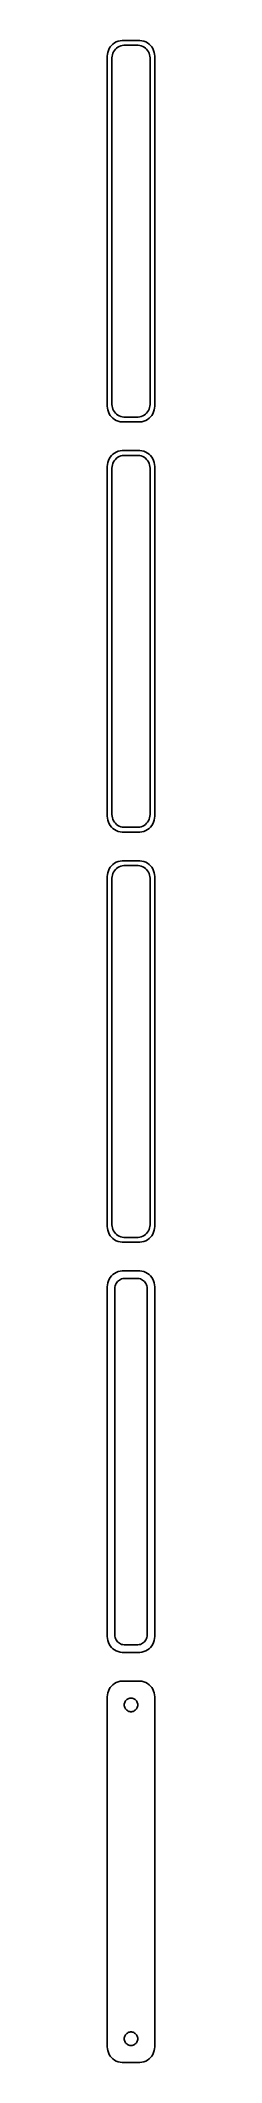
# Model space of a CAD drawing. Header units: metres. Extents: x -8 to 8, y 585 to 1221.
import ezdxf

# ---------------------------------------------------------------- set-up
doc = ezdxf.new("R2010")
doc.units = ezdxf.units.M

msp = doc.modelspace()

# ---------------------------------------------------------------- linework, layer by layer
for p, q in [((-7.46057, 1216.63), (-7.5, 1216)), ((-7.5, 1216), (-7.5, 1106)), ((-7.34291, 1217.24), (-7.46057, 1216.63)), ((-7.14888, 1217.84), (-7.34291, 1217.24)), ((-6.88153, 1218.41), (-7.14888, 1217.84)), ((-6.54507, 1218.94), (-6.88153, 1218.41)), ((-6.14484, 1219.42), (-6.54507, 1218.94)), ((-5.68712, 1219.85), (-6.14484, 1219.42)), ((-6, 1215.5), (-5.96844, 1216)), ((-6, 1106.5), (-6, 1215.5)), ((-5.96844, 1216), (-5.87433, 1216.49)), ((-5.87433, 1216.49), (-5.7191, 1216.97)), ((-5.7191, 1216.97), (-5.50522, 1217.43)), ((-5.17912, 1220.22), (-5.68712, 1219.85)), ((-5.50522, 1217.43), (-5.23605, 1217.85)), ((-5.23605, 1217.85), (-4.91586, 1218.24)), ((-4.62889, 1220.52), (-5.17912, 1220.22)), ((-4.91586, 1218.24), (-4.54968, 1218.58)), ((-4.04507, 1220.76), (-4.62889, 1220.52)), ((-4.54968, 1218.58), (-4.1433, 1218.88)), ((-4.1433, 1218.88), (-3.70311, 1219.12)), ((-3.4369, 1220.91), (-4.04507, 1220.76)), ((-3.70311, 1219.12), (-3.23605, 1219.3)), ((-2.81395, 1220.99), (-3.4369, 1220.91)), ((-3.23605, 1219.3), (-2.74951, 1219.43)), ((2.81395, 1220.99), (-2.81395, 1220.99)), ((-2.74951, 1219.43), (-2.25116, 1219.49)), ((-2.25116, 1219.49), (2.25116, 1219.49)), ((2.25116, 1219.49), (2.74951, 1219.43)), ((2.74951, 1219.43), (3.23605, 1219.3)), ((3.4369, 1220.91), (2.81395, 1220.99)), ((3.23605, 1219.3), (3.70311, 1219.12)), ((4.04507, 1220.76), (3.4369, 1220.91)), ((3.70311, 1219.12), (4.1433, 1218.88)), ((4.62889, 1220.52), (4.04507, 1220.76)), ((4.1433, 1218.88), (4.54968, 1218.58)), ((4.54968, 1218.58), (4.91586, 1218.24)), ((5.17912, 1220.22), (4.62889, 1220.52)), ((4.91586, 1218.24), (5.23605, 1217.85)), ((5.68712, 1219.85), (5.17912, 1220.22)), ((5.23605, 1217.85), (5.50522, 1217.43)), ((5.50522, 1217.43), (5.7191, 1216.97)), ((6.14484, 1219.42), (5.68712, 1219.85)), ((5.7191, 1216.97), (5.87433, 1216.49)), ((5.87433, 1216.49), (5.96844, 1216)), ((5.96844, 1216), (6, 1215.5)), ((6, 1215.5), (6, 1106.5)), ((6.54507, 1218.94), (6.14484, 1219.42)), ((6.88153, 1218.41), (6.54507, 1218.94)), ((7.14888, 1217.84), (6.88153, 1218.41)), ((7.34291, 1217.24), (7.14888, 1217.84)), ((7.46057, 1216.63), (7.34291, 1217.24)), ((7.5, 1216), (7.46057, 1216.63)), ((7.5, 1106), (7.5, 1216)), ((-7.5, 1106), (-7.46057, 1105.37)), ((-7.46057, 1105.37), (-7.34291, 1104.76)), ((-7.34291, 1104.76), (-7.14888, 1104.16)), ((-7.14888, 1104.16), (-6.88153, 1103.59)), ((-6.88153, 1103.59), (-6.54507, 1103.06)), ((-6.54507, 1103.06), (-6.14484, 1102.58)), ((-6.14484, 1102.58), (-5.68712, 1102.15)), ((-5.96844, 1106), (-6, 1106.5)), ((-5.87433, 1105.51), (-5.96844, 1106)), ((-5.7191, 1105.03), (-5.87433, 1105.51)), ((-5.50522, 1104.57), (-5.7191, 1105.03)), ((-5.68712, 1102.15), (-5.17912, 1101.78)), ((-5.23605, 1104.15), (-5.50522, 1104.57)), ((-4.91586, 1103.76), (-5.23605, 1104.15)), ((-5.17912, 1101.78), (-4.62889, 1101.48)), ((-4.54968, 1103.42), (-4.91586, 1103.76)), ((-4.62889, 1101.48), (-4.04507, 1101.24)), ((-4.1433, 1103.12), (-4.54968, 1103.42)), ((-3.70311, 1102.88), (-4.1433, 1103.12)), ((-4.04507, 1101.24), (-3.4369, 1101.09)), ((-3.23605, 1102.7), (-3.70311, 1102.88)), ((-3.4369, 1101.09), (-2.81395, 1101.01)), ((-2.74951, 1102.57), (-3.23605, 1102.7)), ((-2.81395, 1101.01), (2.81395, 1101.01)), ((-2.25116, 1102.51), (-2.74951, 1102.57)), ((2.25116, 1102.51), (-2.25116, 1102.51)), ((2.74951, 1102.57), (2.25116, 1102.51)), ((3.23605, 1102.7), (2.74951, 1102.57)), ((2.81395, 1101.01), (3.4369, 1101.09)), ((3.70311, 1102.88), (3.23605, 1102.7)), ((3.4369, 1101.09), (4.04507, 1101.24)), ((4.1433, 1103.12), (3.70311, 1102.88)), ((4.04507, 1101.24), (4.62889, 1101.48)), ((4.54968, 1103.42), (4.1433, 1103.12)), ((4.91586, 1103.76), (4.54968, 1103.42)), ((4.62889, 1101.48), (5.17912, 1101.78)), ((5.23605, 1104.15), (4.91586, 1103.76)), ((5.17912, 1101.78), (5.68712, 1102.15)), ((5.50522, 1104.57), (5.23605, 1104.15)), ((5.7191, 1105.03), (5.50522, 1104.57)), ((5.68712, 1102.15), (6.14484, 1102.58)), ((5.87433, 1105.51), (5.7191, 1105.03)), ((5.96844, 1106), (5.87433, 1105.51)), ((6, 1106.5), (5.96844, 1106)), ((6.14484, 1102.58), (6.54507, 1103.06)), ((6.54507, 1103.06), (6.88153, 1103.59)), ((6.88153, 1103.59), (7.14888, 1104.16)), ((7.14888, 1104.16), (7.34291, 1104.76)), ((7.34291, 1104.76), (7.46057, 1105.37)), ((7.46057, 1105.37), (7.5, 1106)), ((-7.46057, 1087.63), (-7.5, 1087)), ((-7.34291, 1088.24), (-7.46057, 1087.63)), ((-7.14888, 1088.84), (-7.34291, 1088.24)), ((-6.88153, 1089.41), (-7.14888, 1088.84)), ((-6.54507, 1089.94), (-6.88153, 1089.41)), ((-6.14484, 1090.42), (-6.54507, 1089.94)), ((-5.68712, 1090.85), (-6.14484, 1090.42)), ((-5.87433, 1087.49), (-5.7191, 1087.97)), ((-5.7191, 1087.97), (-5.50522, 1088.43)), ((-5.17912, 1091.22), (-5.68712, 1090.85)), ((-5.50522, 1088.43), (-5.23605, 1088.85)), ((-5.23605, 1088.85), (-4.91586, 1089.24)), ((-4.62889, 1091.52), (-5.17912, 1091.22)), ((-4.91586, 1089.24), (-4.54968, 1089.58)), ((-4.04507, 1091.76), (-4.62889, 1091.52)), ((-4.54968, 1089.58), (-4.1433, 1089.88)), ((-4.1433, 1089.88), (-3.70311, 1090.12)), ((-3.4369, 1091.91), (-4.04507, 1091.76)), ((-3.70311, 1090.12), (-3.23605, 1090.3)), ((-2.81395, 1091.99), (-3.4369, 1091.91)), ((-3.23605, 1090.3), (-2.74951, 1090.43)), ((2.81395, 1091.99), (-2.81395, 1091.99)), ((-2.74951, 1090.43), (-2.25116, 1090.49)), ((-2.25116, 1090.49), (2.25116, 1090.49)), ((2.25116, 1090.49), (2.74951, 1090.43)), ((2.74951, 1090.43), (3.23605, 1090.3)), ((3.4369, 1091.91), (2.81395, 1091.99)), ((3.23605, 1090.3), (3.70311, 1090.12)), ((4.04507, 1091.76), (3.4369, 1091.91)), ((3.70311, 1090.12), (4.1433, 1089.88)), ((4.62889, 1091.52), (4.04507, 1091.76)), ((4.1433, 1089.88), (4.54968, 1089.58)), ((4.54968, 1089.58), (4.91586, 1089.24)), ((5.17912, 1091.22), (4.62889, 1091.52)), ((4.91586, 1089.24), (5.23605, 1088.85)), ((5.68712, 1090.85), (5.17912, 1091.22)), ((5.23605, 1088.85), (5.50522, 1088.43)), ((5.50522, 1088.43), (5.7191, 1087.97)), ((6.14484, 1090.42), (5.68712, 1090.85)), ((5.7191, 1087.97), (5.87433, 1087.49)), ((6.54507, 1089.94), (6.14484, 1090.42)), ((6.88153, 1089.41), (6.54507, 1089.94)), ((7.14888, 1088.84), (6.88153, 1089.41)), ((7.34291, 1088.24), (7.14888, 1088.84)), ((7.46057, 1087.63), (7.34291, 1088.24)), ((7.5, 1087), (7.46057, 1087.63)), ((-7.5, 1087), (-7.5, 977)), ((-6, 1086.5), (-5.96844, 1087)), ((-6, 977.5), (-6, 1086.5)), ((-5.96844, 1087), (-5.87433, 1087.49)), ((5.87433, 1087.49), (5.96844, 1087)), ((5.96844, 1087), (6, 1086.5)), ((6, 1086.5), (6, 977.5)), ((7.5, 977), (7.5, 1087)), ((-7.5, 977), (-7.46057, 976.373)), ((-7.46057, 976.373), (-7.34291, 975.757)), ((-7.34291, 975.757), (-7.14888, 975.159)), ((-7.14888, 975.159), (-6.88153, 974.591)), ((-6.88153, 974.591), (-6.54507, 974.061)), ((-6.54507, 974.061), (-6.14484, 973.577)), ((-6.14484, 973.577), (-5.68712, 973.147)), ((-5.96844, 976.999), (-6, 977.5)), ((-5.87433, 976.505), (-5.96844, 976.999)), ((-5.7191, 976.028), (-5.87433, 976.505)), ((-5.50522, 975.573), (-5.7191, 976.028)), ((-5.68712, 973.147), (-5.17912, 972.778)), ((-5.23605, 975.149), (-5.50522, 975.573)), ((-4.91586, 974.762), (-5.23605, 975.149)), ((-4.54968, 974.418), (-4.91586, 974.762)), ((-4.1433, 974.123), (-4.54968, 974.418)), ((-3.70311, 973.881), (-4.1433, 974.123)), ((-3.23605, 973.696), (-3.70311, 973.881)), ((-2.74951, 973.571), (-3.23605, 973.696)), ((-2.25116, 973.508), (-2.74951, 973.571)), ((2.25116, 973.508), (-2.25116, 973.508)), ((2.74951, 973.571), (2.25116, 973.508)), ((3.23605, 973.696), (2.74951, 973.571)), ((3.70311, 973.881), (3.23605, 973.696)), ((4.1433, 974.123), (3.70311, 973.881)), ((4.54968, 974.418), (4.1433, 974.123)), ((4.91586, 974.762), (4.54968, 974.418)), ((5.23605, 975.149), (4.91586, 974.762)), ((5.17912, 972.778), (5.68712, 973.147)), ((5.50522, 975.573), (5.23605, 975.149)), ((5.7191, 976.028), (5.50522, 975.573)), ((5.68712, 973.147), (6.14484, 973.577)), ((5.87433, 976.505), (5.7191, 976.028)), ((5.96844, 976.999), (5.87433, 976.505)), ((6, 977.5), (5.96844, 976.999)), ((6.14484, 973.577), (6.54507, 974.061)), ((6.54507, 974.061), (6.88153, 974.591)), ((6.88153, 974.591), (7.14888, 975.159)), ((7.14888, 975.159), (7.34291, 975.757)), ((7.34291, 975.757), (7.46057, 976.373)), ((7.46057, 976.373), (7.5, 977)), ((-5.17912, 972.778), (-4.62889, 972.476)), ((-4.62889, 972.476), (-4.04507, 972.245)), ((-4.04507, 972.245), (-3.4369, 972.089)), ((-3.4369, 972.089), (-2.81395, 972.01)), ((-2.81395, 972.01), (2.81395, 972.01)), ((2.81395, 972.01), (3.4369, 972.089)), ((3.4369, 972.089), (4.04507, 972.245)), ((4.04507, 972.245), (4.62889, 972.476)), ((4.62889, 972.476), (5.17912, 972.778)), ((-6.88153, 960.409), (-7.14888, 959.841)), ((-6.54507, 960.939), (-6.88153, 960.409)), ((-6.14484, 961.423), (-6.54507, 960.939)), ((-5.68712, 961.853), (-6.14484, 961.423)), ((-5.17912, 962.222), (-5.68712, 961.853)), ((-4.62889, 962.524), (-5.17912, 962.222)), ((-4.91586, 960.238), (-4.54968, 960.582)), ((-4.04507, 962.755), (-4.62889, 962.524)), ((-4.54968, 960.582), (-4.1433, 960.877)), ((-4.1433, 960.877), (-3.70311, 961.119)), ((-3.4369, 962.911), (-4.04507, 962.755)), ((-3.70311, 961.119), (-3.23605, 961.304)), ((-2.81395, 962.99), (-3.4369, 962.911)), ((-3.23605, 961.304), (-2.74951, 961.429)), ((2.81395, 962.99), (-2.81395, 962.99)), ((-2.74951, 961.429), (-2.25116, 961.492)), ((-2.25116, 961.492), (2.25116, 961.492)), ((2.25116, 961.492), (2.74951, 961.429)), ((2.74951, 961.429), (3.23605, 961.304)), ((3.4369, 962.911), (2.81395, 962.99)), ((3.23605, 961.304), (3.70311, 961.119)), ((4.04507, 962.755), (3.4369, 962.911)), ((3.70311, 961.119), (4.1433, 960.877)), ((4.62889, 962.524), (4.04507, 962.755)), ((4.1433, 960.877), (4.54968, 960.582)), ((4.54968, 960.582), (4.91586, 960.238)), ((5.17912, 962.222), (4.62889, 962.524)), ((5.68712, 961.853), (5.17912, 962.222)), ((6.14484, 961.423), (5.68712, 961.853)), ((6.54507, 960.939), (6.14484, 961.423)), ((6.88153, 960.409), (6.54507, 960.939)), ((7.14888, 959.841), (6.88153, 960.409)), ((-7.46057, 958.627), (-7.5, 958)), ((-7.5, 958), (-7.5, 848)), ((-7.34291, 959.243), (-7.46057, 958.627)), ((-7.14888, 959.841), (-7.34291, 959.243)), ((-6, 957.5), (-5.96844, 958.001)), ((-6, 848.5), (-6, 957.5)), ((-5.96844, 958.001), (-5.87433, 958.495)), ((-5.87433, 958.495), (-5.7191, 958.972)), ((-5.7191, 958.972), (-5.50522, 959.427)), ((-5.50522, 959.427), (-5.23605, 959.851)), ((-5.23605, 959.851), (-4.91586, 960.238)), ((4.91586, 960.238), (5.23605, 959.851)), ((5.23605, 959.851), (5.50522, 959.427)), ((5.50522, 959.427), (5.7191, 958.972)), ((5.7191, 958.972), (5.87433, 958.495)), ((5.87433, 958.495), (5.96844, 958.001)), ((5.96844, 958.001), (6, 957.5)), ((6, 957.5), (6, 848.5)), ((7.34291, 959.243), (7.14888, 959.841)), ((7.46057, 958.627), (7.34291, 959.243)), ((7.5, 958), (7.46057, 958.627)), ((7.5, 848), (7.5, 958)), ((-7.5, 848), (-7.46057, 847.373)), ((-7.46057, 847.373), (-7.34291, 846.757)), ((-7.34291, 846.757), (-7.14888, 846.159)), ((-7.14888, 846.159), (-6.88153, 845.591)), ((-5.96844, 847.999), (-6, 848.5)), ((-5.87433, 847.505), (-5.96844, 847.999)), ((-5.7191, 847.028), (-5.87433, 847.505)), ((-5.50522, 846.573), (-5.7191, 847.028)), ((-5.23605, 846.149), (-5.50522, 846.573)), ((-4.91586, 845.762), (-5.23605, 846.149)), ((5.23605, 846.149), (4.91586, 845.762)), ((5.50522, 846.573), (5.23605, 846.149)), ((5.7191, 847.028), (5.50522, 846.573)), ((5.87433, 847.505), (5.7191, 847.028)), ((5.96844, 847.999), (5.87433, 847.505)), ((6, 848.5), (5.96844, 847.999)), ((6.88153, 845.591), (7.14888, 846.159)), ((7.14888, 846.159), (7.34291, 846.757)), ((7.34291, 846.757), (7.46057, 847.373)), ((7.46057, 847.373), (7.5, 848)), ((-6.88153, 845.591), (-6.54507, 845.061)), ((-6.54507, 845.061), (-6.14484, 844.577)), ((-6.14484, 844.577), (-5.68712, 844.147)), ((-5.68712, 844.147), (-5.17912, 843.778)), ((-5.17912, 843.778), (-4.62889, 843.476)), ((-4.54968, 845.418), (-4.91586, 845.762)), ((-4.62889, 843.476), (-4.04507, 843.245)), ((-4.1433, 845.123), (-4.54968, 845.418)), ((-3.70311, 844.881), (-4.1433, 845.123)), ((-4.04507, 843.245), (-3.4369, 843.089)), ((-3.23605, 844.696), (-3.70311, 844.881)), ((-3.4369, 843.089), (-2.81395, 843.01)), ((-2.74951, 844.571), (-3.23605, 844.696)), ((-2.81395, 843.01), (2.81395, 843.01)), ((-2.25116, 844.508), (-2.74951, 844.571)), ((2.25116, 844.508), (-2.25116, 844.508)), ((2.74951, 844.571), (2.25116, 844.508)), ((3.23605, 844.696), (2.74951, 844.571)), ((2.81395, 843.01), (3.4369, 843.089)), ((3.70311, 844.881), (3.23605, 844.696)), ((3.4369, 843.089), (4.04507, 843.245)), ((4.1433, 845.123), (3.70311, 844.881)), ((4.04507, 843.245), (4.62889, 843.476)), ((4.54968, 845.418), (4.1433, 845.123)), ((4.91586, 845.762), (4.54968, 845.418)), ((4.62889, 843.476), (5.17912, 843.778)), ((5.17912, 843.778), (5.68712, 844.147)), ((5.68712, 844.147), (6.14484, 844.577)), ((6.14484, 844.577), (6.54507, 845.061)), ((6.54507, 845.061), (6.88153, 845.591)), ((-5.17912, 833.222), (-5.68712, 832.853)), ((-4.62889, 833.524), (-5.17912, 833.222)), ((-4.04507, 833.755), (-4.62889, 833.524)), ((-3.4369, 833.911), (-4.04507, 833.755)), ((-2.81395, 833.99), (-3.4369, 833.911)), ((2.81395, 833.99), (-2.81395, 833.99)), ((3.4369, 833.911), (2.81395, 833.99)), ((4.04507, 833.755), (3.4369, 833.911)), ((4.62889, 833.524), (4.04507, 833.755)), ((5.17912, 833.222), (4.62889, 833.524)), ((5.68712, 832.853), (5.17912, 833.222)), ((-7.46057, 829.627), (-7.5, 829)), ((-7.5, 829), (-7.5, 719)), ((-7.34291, 830.243), (-7.46057, 829.627)), ((-7.14888, 830.841), (-7.34291, 830.243)), ((-6.88153, 831.409), (-7.14888, 830.841)), ((-6.54507, 831.939), (-6.88153, 831.409)), ((-6.14484, 832.423), (-6.54507, 831.939)), ((-5.68712, 832.853), (-6.14484, 832.423)), ((-5.11292, 828.5), (-5.08836, 828.89)), ((-5.11292, 719.5), (-5.11292, 828.5)), ((-5.08836, 828.89), (-5.01512, 829.274)), ((-5.01512, 829.274), (-4.89432, 829.646)), ((-4.89432, 829.646), (-4.72786, 830)), ((-4.72786, 830), (-4.5184, 830.33)), ((-4.5184, 830.33), (-4.26921, 830.631)), ((-4.26921, 830.631), (-3.98424, 830.899)), ((-3.98424, 830.899), (-3.66798, 831.128)), ((-3.66798, 831.128), (-3.32541, 831.317)), ((-3.32541, 831.317), (-2.96194, 831.461)), ((-2.96194, 831.461), (-2.5833, 831.558)), ((-2.5833, 831.558), (-2.19545, 831.607)), ((-2.19545, 831.607), (2.19545, 831.607)), ((2.19545, 831.607), (2.5833, 831.558)), ((2.5833, 831.558), (2.96194, 831.461)), ((2.96194, 831.461), (3.32541, 831.317)), ((3.32541, 831.317), (3.66798, 831.128)), ((3.66798, 831.128), (3.98424, 830.899)), ((3.98424, 830.899), (4.26921, 830.631)), ((4.26921, 830.631), (4.5184, 830.33)), ((4.5184, 830.33), (4.72786, 830)), ((4.72786, 830), (4.89432, 829.646)), ((4.89432, 829.646), (5.01512, 829.274)), ((5.01512, 829.274), (5.08836, 828.89)), ((5.08836, 828.89), (5.11292, 828.5)), ((5.11292, 828.5), (5.11292, 719.5)), ((6.14484, 832.423), (5.68712, 832.853)), ((6.54507, 831.939), (6.14484, 832.423)), ((6.88153, 831.409), (6.54507, 831.939)), ((7.14888, 830.841), (6.88153, 831.409)), ((7.34291, 830.243), (7.14888, 830.841)), ((7.46057, 829.627), (7.34291, 830.243)), ((7.5, 829), (7.46057, 829.627)), ((7.5, 719), (7.5, 829)), ((-7.5, 719), (-7.46057, 718.373)), ((-5.08836, 719.11), (-5.11292, 719.5)), ((-5.01512, 718.726), (-5.08836, 719.11)), ((-4.89432, 718.354), (-5.01512, 718.726)), ((5.01512, 718.726), (4.89432, 718.354)), ((5.08836, 719.11), (5.01512, 718.726)), ((5.11292, 719.5), (5.08836, 719.11)), ((7.46057, 718.373), (7.5, 719)), ((-7.46057, 718.373), (-7.34291, 717.757)), ((-7.34291, 717.757), (-7.14888, 717.159)), ((-7.14888, 717.159), (-6.88153, 716.591)), ((-6.88153, 716.591), (-6.54507, 716.061)), ((-6.54507, 716.061), (-6.14484, 715.577)), ((-6.14484, 715.577), (-5.68712, 715.147)), ((-5.68712, 715.147), (-5.17912, 714.778)), ((-5.17912, 714.778), (-4.62889, 714.476)), ((-4.72786, 718), (-4.89432, 718.354)), ((-4.5184, 717.67), (-4.72786, 718)), ((-4.62889, 714.476), (-4.04507, 714.245)), ((-4.26921, 717.369), (-4.5184, 717.67)), ((-3.98424, 717.101), (-4.26921, 717.369)), ((-4.04507, 714.245), (-3.4369, 714.089)), ((-3.66798, 716.872), (-3.98424, 717.101)), ((-3.32541, 716.683), (-3.66798, 716.872)), ((-3.4369, 714.089), (-2.81395, 714.01)), ((-2.96194, 716.539), (-3.32541, 716.683)), ((-2.5833, 716.442), (-2.96194, 716.539)), ((-2.81395, 714.01), (2.81395, 714.01)), ((-2.19545, 716.393), (-2.5833, 716.442)), ((2.19545, 716.393), (-2.19545, 716.393)), ((2.5833, 716.442), (2.19545, 716.393)), ((2.96194, 716.539), (2.5833, 716.442)), ((2.81395, 714.01), (3.4369, 714.089)), ((3.32541, 716.683), (2.96194, 716.539)), ((3.66798, 716.872), (3.32541, 716.683)), ((3.4369, 714.089), (4.04507, 714.245)), ((3.98424, 717.101), (3.66798, 716.872)), ((4.26921, 717.369), (3.98424, 717.101)), ((4.04507, 714.245), (4.62889, 714.476)), ((4.5184, 717.67), (4.26921, 717.369)), ((4.72786, 718), (4.5184, 717.67)), ((4.62889, 714.476), (5.17912, 714.778)), ((4.89432, 718.354), (4.72786, 718)), ((5.17912, 714.778), (5.68712, 715.147)), ((5.68712, 715.147), (6.14484, 715.577)), ((6.14484, 715.577), (6.54507, 716.061)), ((6.54507, 716.061), (6.88153, 716.591)), ((6.88153, 716.591), (7.14888, 717.159)), ((7.14888, 717.159), (7.34291, 717.757)), ((7.34291, 717.757), (7.46057, 718.373)), ((-7.46057, 700.627), (-7.5, 700)), ((-7.5, 700), (-7.5, 590)), ((-7.34291, 701.243), (-7.46057, 700.627)), ((-7.14888, 701.841), (-7.34291, 701.243)), ((-6.88153, 702.409), (-7.14888, 701.841)), ((-6.54507, 702.939), (-6.88153, 702.409)), ((-6.14484, 703.423), (-6.54507, 702.939)), ((-5.68712, 703.853), (-6.14484, 703.423)), ((-5.17912, 704.222), (-5.68712, 703.853)), ((-4.62889, 704.524), (-5.17912, 704.222)), ((-4.04507, 704.755), (-4.62889, 704.524)), ((-3.4369, 704.911), (-4.04507, 704.755)), ((-2.81395, 704.99), (-3.4369, 704.911)), ((2.81395, 704.99), (-2.81395, 704.99)), ((-0.659836, 699.531), (-0.400101, 699.597)), ((-0.400101, 699.597), (-0.134064, 699.631)), ((-0.134064, 699.631), (0.134064, 699.631)), ((0.134064, 699.631), (0.400101, 699.597)), ((0.400101, 699.597), (0.659836, 699.531)), ((3.4369, 704.911), (2.81395, 704.99)), ((4.04507, 704.755), (3.4369, 704.911)), ((4.62889, 704.524), (4.04507, 704.755)), ((5.17912, 704.222), (4.62889, 704.524)), ((5.68712, 703.853), (5.17912, 704.222)), ((6.14484, 703.423), (5.68712, 703.853)), ((6.54507, 702.939), (6.14484, 703.423)), ((6.88153, 702.409), (6.54507, 702.939)), ((7.14888, 701.841), (6.88153, 702.409)), ((7.34291, 701.243), (7.14888, 701.841)), ((7.46057, 700.627), (7.34291, 701.243)), ((7.5, 700), (7.46057, 700.627)), ((7.5, 590), (7.5, 700)), ((-2.13528, 697.5), (-2.11845, 697.768)), ((-2.11845, 697.232), (-2.13528, 697.5)), ((-2.11845, 697.768), (-2.06821, 698.031)), ((-2.06821, 696.969), (-2.11845, 697.232)), ((-2.06821, 698.031), (-1.98534, 698.286)), ((-1.98534, 696.714), (-2.06821, 696.969)), ((-1.98534, 698.286), (-1.87117, 698.529)), ((-1.87117, 696.471), (-1.98534, 696.714)), ((-1.87117, 698.529), (-1.72748, 698.755)), ((-1.72748, 696.245), (-1.87117, 696.471)), ((-1.72748, 698.755), (-1.55655, 698.962)), ((-1.55655, 696.038), (-1.72748, 696.245)), ((-1.55655, 698.962), (-1.36108, 699.145)), ((-1.36108, 695.855), (-1.55655, 696.038)), ((-1.36108, 699.145), (-1.14413, 699.303)), ((-1.14413, 695.697), (-1.36108, 695.855)), ((-1.14413, 699.303), (-0.909149, 699.432)), ((-0.909149, 695.568), (-1.14413, 695.697)), ((-0.909149, 699.432), (-0.659836, 699.531)), ((-0.659836, 695.469), (-0.909149, 695.568)), ((-0.400101, 695.403), (-0.659836, 695.469)), ((-0.134064, 695.369), (-0.400101, 695.403)), ((0.134064, 695.369), (-0.134064, 695.369)), ((0.400101, 695.403), (0.134064, 695.369)), ((0.659836, 695.469), (0.400101, 695.403)), ((0.659836, 699.531), (0.909149, 699.432)), ((0.909149, 695.568), (0.659836, 695.469)), ((0.909149, 699.432), (1.14413, 699.303)), ((1.14413, 695.697), (0.909149, 695.568)), ((1.14413, 699.303), (1.36108, 699.145)), ((1.36108, 695.855), (1.14413, 695.697)), ((1.36108, 699.145), (1.55655, 698.962)), ((1.55655, 696.038), (1.36108, 695.855)), ((1.55655, 698.962), (1.72748, 698.755)), ((1.72748, 696.245), (1.55655, 696.038)), ((1.72748, 698.755), (1.87117, 698.529)), ((1.87117, 696.471), (1.72748, 696.245)), ((1.87117, 698.529), (1.98534, 698.286)), ((1.98534, 696.714), (1.87117, 696.471)), ((1.98534, 698.286), (2.06821, 698.031)), ((2.06821, 696.969), (1.98534, 696.714)), ((2.06821, 698.031), (2.11845, 697.768)), ((2.11845, 697.232), (2.06821, 696.969)), ((2.11845, 697.768), (2.13528, 697.5)), ((2.13528, 697.5), (2.11845, 697.232)), ((-2.13528, 592.5), (-2.11845, 592.768)), ((-2.11845, 592.232), (-2.13528, 592.5)), ((-2.11845, 592.768), (-2.06821, 593.031)), ((-2.06821, 591.969), (-2.11845, 592.232)), ((-2.06821, 593.031), (-1.98534, 593.286)), ((-1.98534, 591.714), (-2.06821, 591.969)), ((-1.98534, 593.286), (-1.87117, 593.529)), ((-1.87117, 591.471), (-1.98534, 591.714)), ((-1.87117, 593.529), (-1.72748, 593.755)), ((-1.72748, 591.245), (-1.87117, 591.471)), ((-1.72748, 593.755), (-1.55655, 593.962)), ((-1.55655, 593.962), (-1.36108, 594.145)), ((-1.36108, 594.145), (-1.14413, 594.303)), ((-1.14413, 594.303), (-0.909149, 594.432)), ((-0.909149, 594.432), (-0.659836, 594.531)), ((-0.659836, 594.531), (-0.400101, 594.597)), ((-0.400101, 594.597), (-0.134064, 594.631)), ((-0.134064, 594.631), (0.134064, 594.631)), ((0.134064, 594.631), (0.400101, 594.597)), ((0.400101, 594.597), (0.659836, 594.531)), ((0.659836, 594.531), (0.909149, 594.432)), ((0.909149, 594.432), (1.14413, 594.303)), ((1.14413, 594.303), (1.36108, 594.145)), ((1.36108, 594.145), (1.55655, 593.962)), ((1.55655, 593.962), (1.72748, 593.755)), ((1.72748, 593.755), (1.87117, 593.529)), ((1.87117, 591.471), (1.72748, 591.245)), ((1.87117, 593.529), (1.98534, 593.286)), ((1.98534, 591.714), (1.87117, 591.471)), ((1.98534, 593.286), (2.06821, 593.031)), ((2.06821, 591.969), (1.98534, 591.714)), ((2.06821, 593.031), (2.11845, 592.768)), ((2.11845, 592.232), (2.06821, 591.969)), ((2.11845, 592.768), (2.13528, 592.5)), ((2.13528, 592.5), (2.11845, 592.232)), ((-7.5, 590), (-7.46057, 589.373)), ((-7.46057, 589.373), (-7.34291, 588.757)), ((-7.34291, 588.757), (-7.14888, 588.159)), ((-7.14888, 588.159), (-6.88153, 587.591)), ((-6.88153, 587.591), (-6.54507, 587.061)), ((-6.54507, 587.061), (-6.14484, 586.577)), ((-6.14484, 586.577), (-5.68712, 586.147)), ((-5.68712, 586.147), (-5.17912, 585.778)), ((-5.17912, 585.778), (-4.62889, 585.476)), ((-4.62889, 585.476), (-4.04507, 585.245)), ((-4.04507, 585.245), (-3.4369, 585.089)), ((-1.55655, 591.038), (-1.72748, 591.245)), ((-1.36108, 590.855), (-1.55655, 591.038)), ((-1.14413, 590.697), (-1.36108, 590.855)), ((-0.909149, 590.568), (-1.14413, 590.697)), ((-0.659836, 590.469), (-0.909149, 590.568)), ((-0.400101, 590.403), (-0.659836, 590.469)), ((-0.134064, 590.369), (-0.400101, 590.403)), ((0.134064, 590.369), (-0.134064, 590.369)), ((0.400101, 590.403), (0.134064, 590.369)), ((0.659836, 590.469), (0.400101, 590.403)), ((0.909149, 590.568), (0.659836, 590.469)), ((1.14413, 590.697), (0.909149, 590.568)), ((1.36108, 590.855), (1.14413, 590.697)), ((1.55655, 591.038), (1.36108, 590.855)), ((1.72748, 591.245), (1.55655, 591.038)), ((3.4369, 585.089), (4.04507, 585.245)), ((4.04507, 585.245), (4.62889, 585.476)), ((4.62889, 585.476), (5.17912, 585.778)), ((5.17912, 585.778), (5.68712, 586.147)), ((5.68712, 586.147), (6.14484, 586.577)), ((6.14484, 586.577), (6.54507, 587.061)), ((6.54507, 587.061), (6.88153, 587.591)), ((6.88153, 587.591), (7.14888, 588.159)), ((7.14888, 588.159), (7.34291, 588.757)), ((7.34291, 588.757), (7.46057, 589.373)), ((7.46057, 589.373), (7.5, 590)), ((-3.4369, 585.089), (-2.81395, 585.01)), ((-2.81395, 585.01), (2.81395, 585.01)), ((2.81395, 585.01), (3.4369, 585.089))]:
    msp.add_line(p, q)

doc.saveas('drawing.dxf')
